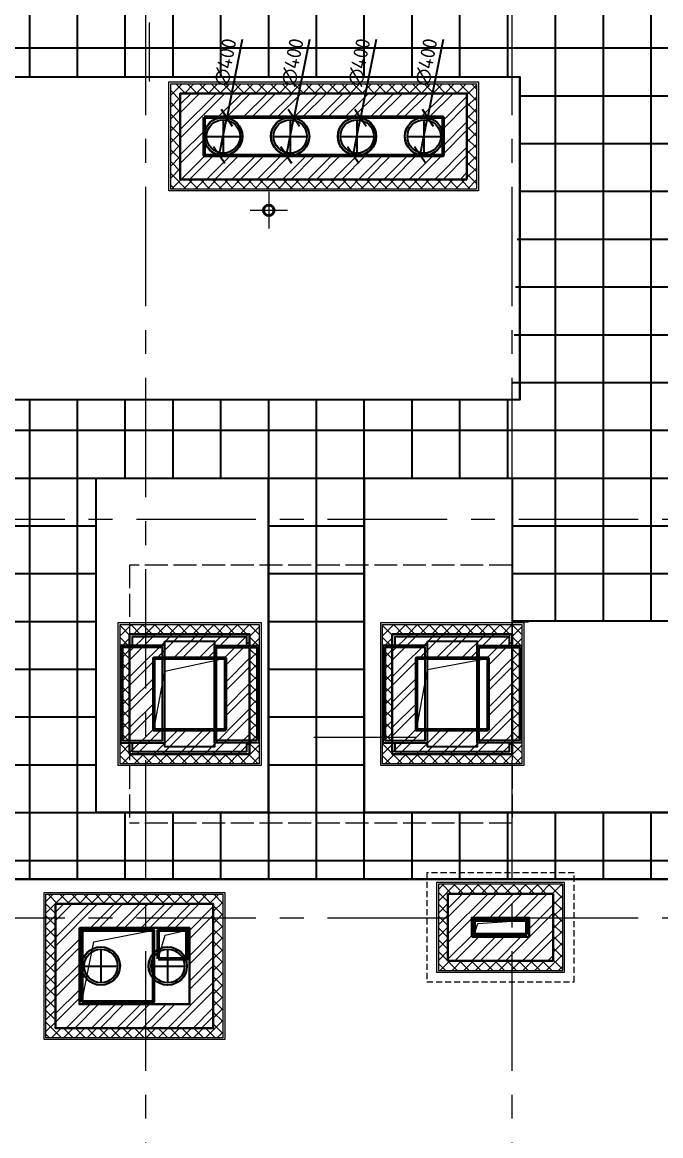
# Model space of a CAD drawing. Header units: millimetres. Extents: x -8689834 to 9419935, y 0 to 135940.
# Drawn here: x 513797 to 520475, y 68715 to 80365 of the extents above; entities that cross this region are included whole.
import ezdxf
from ezdxf import colors
from ezdxf.entities.mleader import LeaderData, LeaderLine
from ezdxf.math import Vec2, Vec3

# ---------------------------------------------------------------- set-up
doc = ezdxf.new("R2010")
doc.units = ezdxf.units.MM
doc.header["$MEASUREMENT"] = 0
for name, pattern in [('ACAD_ISO02W100', [15, 12, -3]), ('CENTER', [2, 1.25, -0.25, 0.25, -0.25]), ('HIDDEN', [6, 4, -2]), ('HIDDEN2', [4.7625, 3.175, -1.5875])]:
    doc.linetypes.add(name, pattern=pattern)
doc.layers.get('0').update_dxf_attribs({"color": 250, "lineweight": 9})
for name, color, linetype, lineweight in [('_ВК-К1', 14, 'Continuous', 40), ('АР штриховка стен', 250, 'Continuous', 9), ('АР_Оси', 7, 'Continuous', 9), ('АР_Отметки', 250, 'Continuous', 15), ('АР_Перегородки кирпич', 244, 'Continuous', 30), ('АР_Перегородки_кирпич_Штрих', 244, 'Continuous', 5), ('АР_Утеплитель', 154, 'Continuous', 9), ('АР_Штрих утеплитель', 24, 'Continuous', 13), ('Подвал', 250, 'Continuous', 30), ('ПРОЕМЫ ОВ', 173, 'Continuous', 50), ('пунктир', 251, 'Continuous', 13)]:
    doc.layers.add(name, color=color, linetype=linetype, lineweight=lineweight)
for name, color, linetype in [('АР_Кровля дорожки', 245, 'Continuous'), ('М_0_ВД1', 1, 'Continuous'), ('М_дефлектор', 122, 'Continuous'), ('М_проемы ОВ', 30, 'Continuous'), ('М_шахты ВЕ на покрытии', 30, 'Continuous')]:
    doc.layers.add(name, color=color, linetype=linetype)
doc.layers.get('0').freeze()
doc.styles.add('ISOCPEUR', font='isocpeur.ttf', dxfattribs={"width": 0.7})
doc.styles.add('RomanS', font='isocpeur.ttf')
doc.dimstyles.new('Тимур', dxfattribs={"dimscale": 100, "dimtxt": 250, "dimasz": 1.5, "dimexe": 1, "dimexo": 0, "dimgap": 0.5, "dimtad": 1, "dimdec": 0, "dimrnd": 10, "dimzin": 12, "dimdsep": 46, "dimtxsty": 'RomanS', "dimblk1": 'OBLIQUE', "dimblk2": 'OBLIQUE', "dimsah": 1, "dimcen": 3, "dimdle": 1, "dimclrd": 256, "dimclre": 256, "dimclrt": 256, "dimadec": 0, "dimazin": 0, "dimtfac": 0.666667, "dimtdec": 0, "dimtmove": 0, "dimatfit": 3, "dimldrblk": 'OBLIQUE', "dimfxl": 1, "dimtvp": 1, "dimtolj": 1, "dimtzin": 12, "dimlwd": -1, "dimlwe": -1, "dimarcsym": 0})
pattern_1 = [(90, (508874.3, 75595.77), (-500, 0), []), (180, (508874.3, 75595.77), (-3e-14, -500), [])]

# ---------------------------------------------------------------- blocks, each defined once
blk = doc.blocks.new('_DotSmall')
at = {"color": 0, "linetype": 'ByBlock', "const_width": 0.5}
blk.add_lwpolyline([(-0.0625, 0, 1), (0.0625, 0, 1)], format="xyb", close=True, dxfattribs=at)
blk = doc.blocks.new('A$Cd8bddbec')
at = {"color": 251, "linetype": 'ByBlock'}
for points in [[(-2, 175), (-2, -175)], [(-175, 0), (175, 0)]]:
    blk.add_lwpolyline(points, dxfattribs=at)
blk.add_circle((0, 0), 175, dxfattribs=at)
at = {"layer": 'М_дефлектор'}
blk.add_circle((-2, 0), 200, dxfattribs=at)
blk = doc.blocks.new('_Oblique')
at = {"color": 0, "linetype": 'ByBlock', "lineweight": -2}
blk.add_line((-0.5, -0.5), (0.5, 0.5), dxfattribs=at)
blk = doc.blocks.new('*D737')
at = {"layer": 'М_проемы ОВ', "transparency": 16777216}
for p in [(516098, 80185), (515857, 78974)]:
    blk.add_line(p, (515935, 79366), dxfattribs=at)
at = {"layer": 'М_проемы ОВ', "linetype": 'ByBlock', "transparency": 16777216, "xscale": 150, "yscale": 150, "zscale": 150}
for p, rotation in [((515935, 79366), 258.7608743418975), ((515857, 78974), 78.76087434189743)]:
    blk.add_blockref('_Oblique', p, dxfattribs=dict(at, rotation=rotation))
at = {"layer": 'М_проемы ОВ', "linetype": 'ByBlock', "transparency": 16777216, "insert": (515923, 79947), "char_height": 150, "attachment_point": 5, "rotation": 78.7609, "style": 'RomanS'}
blk.add_mtext('\\A1;∅400', dxfattribs=at)
blk = doc.blocks.new('*D738')
at = {"layer": 'М_проемы ОВ', "transparency": 16777216}
for p in [(516800, 80185), (516559, 78974)]:
    blk.add_line(p, (516637, 79366), dxfattribs=at)
at = {"layer": 'М_проемы ОВ', "linetype": 'ByBlock', "transparency": 16777216, "xscale": 150, "yscale": 150, "zscale": 150}
for p, rotation in [((516637, 79366), 258.7608743418966), ((516559, 78974), 78.76087434189662)]:
    blk.add_blockref('_Oblique', p, dxfattribs=dict(at, rotation=rotation))
at = {"layer": 'М_проемы ОВ', "linetype": 'ByBlock', "transparency": 16777216, "insert": (516625, 79947), "char_height": 150, "attachment_point": 5, "rotation": 78.7609, "style": 'RomanS'}
blk.add_mtext('\\A1;∅400', dxfattribs=at)
blk = doc.blocks.new('*D739')
at = {"layer": 'М_проемы ОВ', "transparency": 16777216}
for p in [(517498, 80185), (517257, 78974)]:
    blk.add_line(p, (517335, 79366), dxfattribs=at)
at = {"layer": 'М_проемы ОВ', "linetype": 'ByBlock', "transparency": 16777216, "xscale": 150, "yscale": 150, "zscale": 150}
for p, rotation in [((517335, 79366), 258.7608743418954), ((517257, 78974), 78.76087434189543)]:
    blk.add_blockref('_Oblique', p, dxfattribs=dict(at, rotation=rotation))
at = {"layer": 'М_проемы ОВ', "linetype": 'ByBlock', "transparency": 16777216, "insert": (517323, 79947), "char_height": 150, "attachment_point": 5, "rotation": 78.7609, "style": 'RomanS'}
blk.add_mtext('\\A1;∅400', dxfattribs=at)
blk = doc.blocks.new('*D740')
at = {"layer": 'М_проемы ОВ', "transparency": 16777216}
for p in [(518200, 80185), (517959, 78974)]:
    blk.add_line(p, (518037, 79366), dxfattribs=at)
at = {"layer": 'М_проемы ОВ', "linetype": 'ByBlock', "transparency": 16777216, "xscale": 150, "yscale": 150, "zscale": 150}
for p, rotation in [((518037, 79366), 258.7608743418843), ((517959, 78974), 78.76087434188432)]:
    blk.add_blockref('_Oblique', p, dxfattribs=dict(at, rotation=rotation))
at = {"layer": 'М_проемы ОВ', "linetype": 'ByBlock', "transparency": 16777216, "insert": (518025, 79947), "char_height": 150, "attachment_point": 5, "rotation": 78.7609, "style": 'RomanS'}
blk.add_mtext('\\A1;∅400', dxfattribs=at)
blk = doc.blocks.new('A$C608f0813')
at = {"layer": 'М_0_ВД1', "color": 7}
for points in [[(677, 575), (677, 677), (-678, 677), (-678, 575)], [(-678, -575), (-678, -678), (677, -678), (677, -575)]]:
    blk.add_lwpolyline(points, dxfattribs=at)
at = {"layer": 'М_0_ВД1'}
for points in [[(-817, -575), (-294, -575), (-294, 575), (-817, 575)], [(-294, 625), (294, 625), (294, -625), (-294, -625)], [(818, -575), (294, -575), (294, 575), (818, 575)]]:
    blk.add_lwpolyline(points, close=True, dxfattribs=at)
at = {"layer": 'М_0_ВД1', "color": 251}
for points in [[(-792, -550), (-319, -550), (-319, 550), (-792, 550)], [(793, -550), (319, -550), (319, 550), (793, 550)]]:
    blk.add_lwpolyline(points, close=True, dxfattribs=at)
blk = doc.blocks.new('A$C6552fe61')
at = {"layer": '_ВК-К1', "color": 18, "lineweight": 9, "ltscale": 100, "true_color": 0x000000}
for p, q in [((0, 192), (0, -192)), ((-195, 0), (195, 0))]:
    blk.add_line(p, q, dxfattribs=at)

msp = doc.modelspace()

# ---------------------------------------------------------------- hatches: boundary and pattern name
at = {"layer": 'АР_Кровля дорожки', "ltscale": 500}
h = msp.add_hatch(dxfattribs=at)
h.set_pattern_fill('ANSI37', color=256, scale=4000, angle=45, style=2, double=1)
h.set_pattern_definition(pattern_1)
h.paths.add_polyline_path([(495727.5, 79794.8), (495727.5, 80614.9), (479794, 80614.9), (479794, 81630.8), (474238.5, 81630.8), (474238.5, 80792.5), (478874.9, 80792.5), (478874.9, 79794.8)])
h.paths.add_polyline_path([(497474.7, 80614.9), (497474.7, 79794.8), (500874.2, 79794.8), (500874.2, 76415.9), (501874.6, 76415.9), (501874.6, 79794.8), (520357, 79794.8), (521157, 80614.9)])
edge = h.paths.add_edge_path()
edge.add_line((496710.3, 80614.9), (496710.3, 80411.7))
edge.add_arc((496835.3, 80411.7), 125, 180, 360)
edge.add_line((496960.3, 80411.7), (496960.3, 80614.9))
edge.add_line((496960.3, 80614.9), (496710.3, 80614.9))
edge = h.paths.add_edge_path()
edge.add_line((496276.2, 80614.9), (496276.2, 80411.7))
edge.add_arc((496433.7, 80411.7), 157.5, 180, 360)
edge.add_line((496591.2, 80411.7), (496591.2, 80614.9))
edge.add_line((496591.2, 80614.9), (496276.2, 80614.9))
h = msp.add_hatch(dxfattribs=at)
h.set_pattern_fill('ANSI37', color=256, scale=4000, angle=45, style=2, double=1)
h.set_pattern_definition(pattern_1)
h.paths.add_polyline_path([(521157, 78986.8), (521157, 78982), (521051.2, 78978.5), (520357, 78978.5), (519001.3, 78978.5), (518919.3, 76415.9), (518919.3, 74095.9), (523717.1, 74101.3), (523719.5, 74809.8), (521157, 74821.9), (521136, 77726.1), (521157, 77726.1)])
h.paths.add_polyline_path([(524487, 77931.5), (524487, 77928), (524487, 77930)], flags=16)
h.paths.add_polyline_path([(519001.3, 78978.5), (521157, 78978.5), (521157, 80614.9), (519001.3, 79794.8)])
h.paths.add_polyline_path([(524260.2, 66521.9), (522670.7, 66521.9), (522670.7, 71397.6), (521770.7, 71397.6), (521770.7, 65199.5), (524522, 65199.5), (524522, 62007.4), (533844.3, 62007.4), (533844.3, 62707.4), (525422, 62705.8), (525422, 65821.9), (529231.5, 65821.9), (529231.5, 66521.9), (524868.6, 66521.9)])
h.paths.add_polyline_path([(523645.5, 72097.6), (524868.6, 71397.6), (524868.6, 80307.2), (529393, 80307.2), (529393, 81362.4), (522875.4, 81362.4), (522877.2, 79655.7), (523949.3, 79655.7), (523949.3, 77515.7), (523719.5, 77515.7), (523719.5, 74872.8), (523719.5, 74101.3), (523645.5, 74101.2)])
h = msp.add_hatch(dxfattribs=at)
h.set_pattern_fill('ANSI37', color=256, scale=4000, angle=45, style=2, double=1)
h.set_pattern_definition(pattern_1)
h.paths.add_polyline_path([(499413.4, 75595.8), (520357, 75595.8), (520357, 76415.9), (499413.4, 76415.9)])
h = msp.add_hatch(dxfattribs=at)
h.set_pattern_fill('ANSI37', color=256, scale=4000, angle=45, style=2, double=1)
h.set_pattern_definition(pattern_1)
h.paths.add_polyline_path([(510672.2, 75165.7), (508856.7, 75165.7), (508856.7, 71397.6), (514441.7, 71397.6), (514441.7, 72097.6), (510672.2, 72097.6)])
h.paths.add_polyline_path([(510672.2, 75595.8), (508856.7, 75595.8), (508856.7, 75165.7), (510672.2, 75166.2)])
h.paths.add_polyline_path([(508856.7, 74299.1), (508856.7, 74831)], flags=17)
h.paths.add_polyline_path([(508856.7, 72299.1), (508856.7, 72831)], flags=17)
h = msp.add_hatch(dxfattribs=at)
h.set_pattern_fill('ANSI37', color=256, scale=4000, angle=45, style=2, double=1)
h.set_pattern_definition(pattern_1)
h.paths.add_polyline_path([(514569.5, 75165.7), (513569.5, 75165.7), (513569.5, 72097.6), (514569.5, 72097.6)])
h.paths.add_polyline_path([(514569.5, 75595.8), (513569.5, 75595.8), (513569.5, 75165.7), (514569.5, 75165.7)])
h.paths.add_polyline_path([(513569.5, 74299.1), (513569.5, 74831)], flags=17)
h.paths.add_polyline_path([(513569.5, 72299.1), (513569.5, 72831)], flags=17)
h = msp.add_hatch(dxfattribs=at)
h.set_pattern_fill('ANSI37', color=256, scale=4000, angle=45, style=2, double=1)
h.set_pattern_definition(pattern_1)
h.paths.add_polyline_path([(517377.2, 75165.7), (516373.8, 75165.7), (516373.8, 72097.6), (517377.2, 72097.6)])
h.paths.add_polyline_path([(517377.2, 75595.8), (516373.8, 75595.8), (516373.8, 75165.7), (517377.2, 75165.7)])
h.paths.add_polyline_path([(516423.5, 74299.1), (516423.5, 74831)], flags=16)
h.paths.add_polyline_path([(516423.5, 72299.1), (516423.5, 72302.4)], flags=16)
h = msp.add_hatch(dxfattribs=at)
h.set_pattern_fill('ANSI37', color=256, scale=4000, angle=45, style=2, double=1)
h.set_pattern_definition(pattern_1)
h.paths.add_polyline_path([(524168.6, 72097.6), (514363.6, 72097.6), (514363.6, 71397.6), (524868.6, 71397.6)])
at = {"layer": 'АР_Перегородки_кирпич_Штрих', "ltscale": 500}
h = msp.add_hatch(dxfattribs=at)
h.set_pattern_fill('ANSI32', color=256, scale=500)
h.set_pattern_definition([(45, (30360.52, 120.08), (-132.58252, 132.58252), []), (45, (30448.9, 120.08), (-132.58252, 132.58252), [])])
h.paths.add_polyline_path([(518197.9, 78970.4), (515699.7, 78970.4), (515699.7, 79370.4), (518197.9, 79370.4)], flags=16)
h.paths.add_polyline_path([(518447.9, 78720.4), (515449.7, 78720.4), (515449.7, 79620.4), (518447.9, 79620.4)])
at = {"layer": 'АР_Перегородки_кирпич_Штрих', "ltscale": 100}
h = msp.add_hatch(dxfattribs=at)
h.set_pattern_fill('ANSI32', color=256, scale=500)
h.set_pattern_definition([(45, (-2747, -1e-06), (-132.58252, 132.58252), []), (45, (-2658.62, -1e-06), (-132.58252, 132.58252), [])])
h.paths.add_polyline_path([(516175.3, 72707.7), (514919.3, 72707.7), (514919.3, 73963.7), (516175.3, 73963.7)])
h.paths.add_polyline_path([(515925.3, 72957.7), (515169.3, 72957.7), (515169.3, 73713.7), (515925.3, 73713.7)], flags=16)
h = msp.add_hatch(dxfattribs=at)
h.set_pattern_fill('ANSI32', color=256, scale=500)
h.paths.add_polyline_path([(518922.3, 72707.7), (517666.3, 72707.7), (517666.3, 73963.7), (518922.3, 73963.7)])
h.paths.add_polyline_path([(518672.3, 72957.7), (517916.3, 72957.7), (517916.3, 73713.7), (518672.3, 73713.7)], flags=16)
h = msp.add_hatch(dxfattribs=at)
h.set_pattern_fill('ANSI32', color=256, scale=500)
h.set_pattern_definition([(45, (30583.2, 7e-11), (-132.58252, 132.58252), []), (45, (30671.59, 7e-11), (-132.58252, 132.58252), [])])
h.paths.add_polyline_path([(518499.1, 70794.8), (519099.4, 70794.8), (519099.4, 70995.7), (518499.1, 70995.7)], flags=16)
h.paths.add_polyline_path([(518249.1, 70544.8), (519349.4, 70544.8), (519349.4, 71245.7), (518249.1, 71245.7)])
at = {"layer": 'АР_Перегородки_кирпич_Штрих', "ltscale": 500}
h = msp.add_hatch(dxfattribs=at)
h.set_pattern_fill('ANSI32', color=256, scale=500)
h.paths.add_polyline_path([(514394.3, 70890.7), (515544.3, 70890.7), (515544.3, 70090.7), (514394.3, 70090.7)], flags=16)
h.paths.add_polyline_path([(514144.3, 71140.7), (515794.3, 71140.7), (515794.3, 69840.7), (514144.3, 69840.7)])
at = {"layer": 'АР_Утеплитель', "ltscale": 500}
h = msp.add_hatch(dxfattribs=at)
h.set_pattern_fill('ANSI37', color=256, scale=700)
h.set_pattern_definition([(45, (30360.52, 120.08), (-61.871843, 61.871843), []), (135, (30360.52, 120.08), (-61.871843, -61.871843), [])])
h.paths.add_polyline_path([(518547.9, 78620.4), (515349.7, 78620.4), (515349.7, 79720.4), (518547.9, 79720.4)])
h.paths.add_polyline_path([(518447.9, 78720.4), (515449.7, 78720.4), (515449.7, 79620.4), (518447.9, 79620.4)], flags=16)
h = msp.add_hatch(dxfattribs=at)
h.set_pattern_fill('ANSI37', color=256, scale=700)
h.set_pattern_definition([(45, (-2747, 0), (-61.871843, 61.871843), []), (135, (-2747, 0), (-61.871843, -61.871843), [])])
h.paths.add_polyline_path([(516175.3, 72707.7), (514919.3, 72707.7), (514919.3, 73963.7), (516175.3, 73963.7)], flags=16)
h.paths.add_polyline_path([(516275.3, 72607.7), (514819.3, 72607.7), (514819.3, 74063.7), (516275.3, 74063.7)])
h = msp.add_hatch(dxfattribs=at)
h.set_pattern_fill('ANSI37', color=256, scale=700)
h.paths.add_polyline_path([(518922.3, 72707.7), (517666.3, 72707.7), (517666.3, 73963.7), (518922.3, 73963.7)], flags=16)
h.paths.add_polyline_path([(519022.3, 72607.7), (517566.3, 72607.7), (517566.3, 74063.7), (519022.3, 74063.7)])
h = msp.add_hatch(dxfattribs=at)
h.set_pattern_fill('ANSI37', color=256, scale=700)
h.set_pattern_definition([(45, (30583.2, 7e-11), (-61.871843, 61.871843), []), (135, (30583.2, 7e-11), (-61.871843, -61.871843), [])])
h.paths.add_polyline_path([(518249.1, 70544.8), (519349.4, 70544.8), (519349.4, 71245.7), (518249.1, 71245.7)], flags=16)
h.paths.add_polyline_path([(518149.1, 70444.8), (519449.4, 70444.8), (519449.4, 71345.7), (518149.1, 71345.7)])
h = msp.add_hatch(dxfattribs=at)
h.set_pattern_fill('ANSI37', color=256, scale=700)
h.paths.add_polyline_path([(514144.3, 71140.7), (515794.3, 71140.7), (515794.3, 69840.7), (514144.3, 69840.7)], flags=16)
h.paths.add_polyline_path([(514044.3, 71240.7), (515894.3, 71240.7), (515894.3, 69740.7), (514044.3, 69740.7)])
at = {"layer": 'АР_Штрих утеплитель', "ltscale": 500}
h = msp.add_hatch(dxfattribs=at)
h.set_pattern_fill('ANSI37', color=256, scale=700)
h.paths.add_polyline_path([(488125.4, 86470.7), (487311, 86470.7), (487254.1, 86370.7), (488125.4, 86370.7)])
h.paths.add_polyline_path([(487311, 86470.7), (485125.4, 86470.7), (485125.4, 86370.7), (487254.1, 86370.7)])
h.paths.add_polyline_path([(485125.4, 86470.7), (484719.3, 86470.7), (484719.3, 86370.7), (485125.4, 86370.7)])
h.paths.add_polyline_path([(484719.3, 86470.7), (484599.3, 86470.7), (484599.3, 86350.7), (484699.3, 86350.7), (484699.3, 86370.7), (484719.3, 86370.7)])
h.paths.add_polyline_path([(484699.3, 86350.7), (484599.3, 86350.7), (484599.3, 82608.9), (484699.3, 82507.6)], flags=17)
h.paths.add_polyline_path([(488674.3, 86470.7), (488125.4, 86470.7), (488125.4, 86370.7), (488674.3, 86370.7)])
h.paths.add_polyline_path([(491125.4, 86470.7), (488674.3, 86470.7), (488674.3, 86370.7), (491125.4, 86370.7)])
edge = h.paths.add_edge_path()
edge.add_line((519039.3, 86470.7), (491125.4, 86470.7))
edge.add_line((491125.4, 86470.7), (491125.4, 86370.7))
edge.add_line((491125.4, 86370.7), (518939.3, 86370.7))
edge.add_line((518939.3, 86370.7), (518939.3, 82505.7))
edge.add_line((518939.3, 82505.7), (529539.3, 82505.7))
edge.add_line((529539.3, 82505.7), (529539.3, 64635.7))
edge.add_line((529539.3, 64635.7), (535889.6, 64635.7))
edge.add_line((535889.6, 64635.7), (535889.6, 55285.7))
edge.add_line((535889.6, 55285.7), (523149.3, 55285.7))
edge.add_line((523149.3, 55285.7), (523149.3, 61635.7))
edge.add_line((523149.3, 61635.7), (515269.3, 61635.7))
edge.add_line((515269.3, 61635.7), (515269.3, 66825.7))
edge.add_line((515269.3, 66825.7), (506175.1, 66825.7))
edge.add_line((506175.1, 66825.7), (506175.1, 66244.5))
edge.add_line((506175.1, 66244.5), (506155.6, 66068.2))
edge.add_line((506155.6, 66068.2), (506141.9, 65984.2))
edge.add_line((506141.9, 65984.2), (506139, 65968))
edge.add_line((506139, 65968), (506076.4, 65639.5))
edge.add_line((506076.4, 65639.5), (506000.5, 65342.7))
edge.add_line((506000.5, 65342.7), (505851.9, 64925.9))
edge.add_arc((501860.9, 66451.5), 4272.6, 319.18314, 339.07997, ccw=False)
edge.add_arc((497562.1, 71117.2), 10600.2, 314.07966, 315.28219, ccw=False)
edge.add_arc((501930.8, 66599.1), 4315.4, 292.23076, 314.14191, ccw=False)
edge.add_arc((501910.9, 66605.1), 4328.5, 269.86222, 292.44587, ccw=False)
edge.add_arc((501906, 66682.9), 4406.3, 249.96788, 269.92729, ccw=False)
edge.add_arc((501848.5, 66565.3), 4276.1, 225.76952, 250.1526, ccw=False)
edge.add_arc((501989.4, 66546), 4362.1, 193.65104, 224.2664, ccw=False)
edge.add_arc((500211.3, 66232.6), 2562.8, 185.57656, 196.22526, ccw=False)
edge.add_line((497660.6, 65983.5), (497642.8, 66113.9))
edge.add_line((497642.8, 66113.9), (497625, 66244.2))
edge.add_line((497625, 66244.2), (497625, 66825.7))
edge.add_line((497625, 66825.7), (488494.3, 66825.7))
edge.add_line((488494.3, 66825.7), (488494.3, 61635.7))
edge.add_line((488494.3, 61635.7), (480374.2, 61635.5))
edge.add_line((480374.2, 61635.5), (480374.4, 58460.7))
edge.add_line((480374.4, 58460.7), (480374.5, 55285.7))
edge.add_line((480374.5, 55285.7), (467634.3, 55285.6))
edge.add_line((467634.3, 55285.6), (467634.2, 64635.7))
edge.add_line((467634.2, 64635.7), (473984.3, 64635.7))
edge.add_line((473984.3, 64635.7), (473984.3, 82505.7))
edge.add_line((473984.3, 82505.7), (484699.3, 82505.7))
edge.add_line((484699.3, 82505.7), (484599.3, 82605.7))
edge.add_line((484599.3, 82605.7), (473884.3, 82605.7))
edge.add_line((473884.3, 82605.7), (473884.3, 64735.7))
edge.add_line((473884.3, 64735.7), (467534.2, 64735.7))
edge.add_line((467534.2, 64735.7), (467534.3, 55185.7))
edge.add_line((467534.3, 55185.7), (480474.5, 55185.7))
edge.add_line((480474.5, 55185.7), (480474.3, 61535.7))
edge.add_line((480474.3, 61535.7), (488594.3, 61535.7))
edge.add_line((488594.3, 61535.7), (488594.3, 66725.7))
edge.add_line((488594.3, 66725.7), (497525, 66725.7))
edge.add_line((497525, 66725.7), (497525, 66237.4))
edge.add_line((497525, 66237.4), (497543.1, 66104.6))
edge.add_line((497543.1, 66104.6), (497561.3, 65971.9))
edge.add_arc((500388.5, 66262.9), 2842.2, 185.8771, 196.02248)
edge.add_arc((501992.2, 66548), 4465.5, 193.85838, 224.29859)
edge.add_arc((501842.9, 66555.8), 4365.4, 225.74069, 250.04366)
edge.add_arc((501905.5, 66682.6), 4506, 249.84489, 269.91997)
edge.add_arc((501902.1, 66644.7), 4468.1, 269.9629, 314.01068)
edge.add_line((505006.5, 63431.2), (505154.7, 63574.3))
edge.add_arc((501487.8, 66672.9), 4800.8, 319.80095, 338.22299)
edge.add_line((505946, 64891.8), (506096.4, 65314.3))
edge.add_line((506096.4, 65314.3), (506188.1, 65672.6))
edge.add_line((506188.1, 65672.6), (506240.4, 65967))
edge.add_line((506240.4, 65967), (506248.8, 66014.1))
edge.add_line((506248.8, 66014.1), (506275.1, 66238.7))
edge.add_line((506275.1, 66238.7), (506275.1, 66725.7))
edge.add_line((506275.1, 66725.7), (515169.3, 66725.7))
edge.add_line((515169.3, 66725.7), (515169.3, 61535.7))
edge.add_line((515169.3, 61535.7), (523049.3, 61535.7))
edge.add_line((523049.3, 61535.7), (523049.3, 55185.7))
edge.add_line((523049.3, 55185.7), (535989.6, 55185.7))
edge.add_line((535989.6, 55185.7), (535989.6, 64735.7))
edge.add_line((535989.6, 64735.7), (529639.3, 64735.7))
edge.add_line((529639.3, 64735.7), (529639.3, 82605.7))
edge.add_line((529639.3, 82605.7), (519039.3, 82605.7))
edge.add_line((519039.3, 82605.7), (519039.3, 86470.7))

# ---------------------------------------------------------------- linework, layer by layer
at = {"layer": '_ВК-К1', "color": 244, "ltscale": 100, "true_color": 0x991b1e}
msp.add_circle((516375.6, 78397.6), 55, dxfattribs=at)
at = {"layer": 'АР штриховка стен', "lineweight": 20}
msp.add_line((516846.5, 72883.7), (517913.5, 72883.7), dxfattribs=at)
at = {"layer": 'АР_Кровля дорожки', "ltscale": 100}
for p, q in [((501877.9, 79794.8), (519001.3, 79794.8)), ((519001.3, 76415.9), (519001.3, 79794.8)), ((519001.3, 76415.9), (501881.7, 76415.9)), ((493238.5, 75595.8), (520357, 75595.8)), ((514569.5, 72097.6), (514569.5, 75595.8)), ((516373.8, 72097.6), (516373.8, 75595.8)), ((517377.2, 72097.6), (517377.2, 75595.8)), ((510672.2, 72097.6), (523645.5, 72097.6)), ((508856.7, 71397.6), (524868.6, 71397.6))]:
    msp.add_line(p, q, dxfattribs=at)
at = {"layer": 'АР_Кровля дорожки', "ltscale": 500}
msp.add_lwpolyline([(511519.3, 80614.9), (522875.4, 80614.9), (522875.4, 81362.4), (529393, 81362.4), (529393, 80307.2), (524868.6, 80307.2), (524868.6, 71397.6), (522670.7, 71397.6), (522670.7, 66521.9), (529231.5, 66521.9), (529231.5, 65821.9), (525422, 65821.9), (525422.6, 62705.8), (533844.3, 62707.4), (533844.3, 62007.4), (524522, 62007.4), (524522, 65199.5), (521770.7, 65199.5), (521770.7, 71397.6), (508856.7, 71397.6)], dxfattribs=at)
for points in [[(501874.6, 79794.8), (519001.3, 79794.8), (519001.3, 76415.9), (501874.6, 76415.9)], [(514569.5, 75595.8), (516373.8, 75595.8), (516373.8, 72097.6), (514569.5, 72097.6)], [(517377.2, 75595.8), (518919.3, 75595.8), (518919.3, 74101.3), (523645.5, 74101.3), (523641.1, 72097.6), (517377.2, 72097.6)]]:
    msp.add_lwpolyline(points, close=True, dxfattribs=at)
at = {"layer": 'АР_Оси', "linetype": 'CENTER', "ltscale": 1000}
for p, q in [((515125.4, 134363.1), (515125.4, 79744.1)), ((515089.3, 53394.4), (515089.3, 88513.2)), ((518919.3, 53394.4), (518919.3, 88513.2)), ((454990.5, 75165.7), (538587.7, 75165.7)), ((454990.5, 70995.7), (538587.7, 70995.7))]:
    msp.add_line(p, q, dxfattribs=at)
at = {"layer": 'АР_Перегородки кирпич', "linetype": 'Continuous', "ltscale": 100}
for points in [[(518447.9, 78720.4), (515449.7, 78720.4), (515449.7, 79620.4), (518447.9, 79620.4)], [(518197.9, 78970.4), (515699.7, 78970.4), (515699.7, 79370.4), (518197.9, 79370.4)], [(516175.3, 72707.7), (514919.3, 72707.7), (514919.3, 73963.7), (516175.3, 73963.7)], [(518922.3, 72707.7), (517666.3, 72707.7), (517666.3, 73963.7), (518922.3, 73963.7)], [(515925.3, 72957.7), (515169.3, 72957.7), (515169.3, 73713.7), (515925.3, 73713.7)], [(518672.3, 72957.7), (517916.3, 72957.7), (517916.3, 73713.7), (518672.3, 73713.7)], [(518249.1, 70544.8), (519349.4, 70544.8), (519349.4, 71245.7), (518249.1, 71245.7)], [(514144.3, 71140.7), (515794.3, 71140.7), (515794.3, 69840.7), (514144.3, 69840.7)], [(518499.1, 70794.8), (519099.4, 70794.8), (519099.4, 70995.7), (518499.1, 70995.7)], [(514394.3, 70890.7), (515544.3, 70890.7), (515544.3, 70090.7), (514394.3, 70090.7)]]:
    msp.add_lwpolyline(points, close=True, dxfattribs=at)
at = {"layer": 'АР_Утеплитель', "ltscale": 500}
for points in [[(518567.9, 78600.4), (515329.7, 78600.4), (515329.7, 79740.4), (518567.9, 79740.4)], [(518547.9, 78620.4), (515349.7, 78620.4), (515349.7, 79720.4), (518547.9, 79720.4)], [(516295.3, 72587.7), (514799.3, 72587.7), (514799.3, 74083.7), (516295.3, 74083.7)], [(516275.3, 72607.7), (514819.3, 72607.7), (514819.3, 74063.7), (516275.3, 74063.7)], [(516275.3, 72607.7), (514819.3, 72607.7), (514819.3, 74063.7), (516275.3, 74063.7)], [(519042.3, 72587.7), (517546.3, 72587.7), (517546.3, 74083.7), (519042.3, 74083.7)], [(519022.3, 72607.7), (517566.3, 72607.7), (517566.3, 74063.7), (519022.3, 74063.7)], [(518129.1, 70424.8), (519469.4, 70424.8), (519469.4, 71365.7), (518129.1, 71365.7)], [(518149.1, 70444.8), (519449.4, 70444.8), (519449.4, 71345.7), (518149.1, 71345.7)], [(514024.3, 71260.7), (515914.3, 71260.7), (515914.3, 69720.7), (514024.3, 69720.7)], [(514044.3, 71240.7), (515894.3, 71240.7), (515894.3, 69740.7), (514044.3, 69740.7)]]:
    msp.add_lwpolyline(points, close=True, dxfattribs=at)
at = {"layer": 'АР_Утеплитель', "linetype": 'HIDDEN2', "ltscale": 20}
msp.add_lwpolyline([(518029.1, 70324.8), (519569.4, 70324.8), (519569.4, 71465.7), (518029.1, 71465.7)], close=True, dxfattribs=at)
at = {"layer": 'М_дефлектор'}
for centre in [(514619.3, 70490.8), (515319.3, 70490.8)]:
    msp.add_circle(centre, 200, dxfattribs=at)
at = {"layer": 'М_проемы ОВ', "color": 1, "linetype": 'ByBlock'}
msp.add_lwpolyline([(518499.1, 70794.2), (519099.4, 70794.2), (519099.4, 70995.1), (518499.1, 70995.1)], close=True, dxfattribs=at)
for centre in [(515896, 79170.2), (515899.6, 79170.4), (516597.8, 79170.2), (516599.6, 79170.4), (517296, 79170.2), (517299.6, 79170.3), (517997.8, 79170.3), (517999.6, 79170.4)]:
    msp.add_circle(centre, 200, dxfattribs=at)
at = {"layer": 'М_шахты ВЕ на покрытии', "linetype": 'HIDDEN'}
msp.add_lwpolyline([(518197.9, 78970.3), (515699.7, 78970.2), (515699.7, 79370.2), (518197.9, 79370.3)], close=True, dxfattribs=at)
at = {"layer": 'ПРОЕМЫ ОВ', "ltscale": 500}
for points in [[(515699.7, 79370.4), (518197.9, 79370.4), (518197.9, 78970.4), (515699.7, 78970.4)], [(515922.3, 72960.7), (515172.3, 72960.7), (515172.3, 73710.7), (515922.3, 73710.7)], [(518669.3, 72960.7), (517919.3, 72960.7), (517919.3, 73710.7), (518669.3, 73710.7)], [(519073.9, 70820.9), (518524.1, 70820.9), (518524.1, 70971.3), (519073.9, 70971.3)], [(514419.3, 70115.7), (515169.3, 70115.7), (515169.3, 70865.7), (514419.3, 70865.7)], [(515219.3, 70565.7), (515519.3, 70565.7), (515519.3, 70865.7), (515219.3, 70865.7)]]:
    msp.add_lwpolyline(points, close=True, dxfattribs=at)
at = {"layer": 'ПРОЕМЫ ОВ', "lineweight": 15, "ltscale": 500}
for points in [[(515172.3, 72960.7), (515287.5, 73576.4), (515922.3, 73710.7)], [(517919.3, 72960.7), (518036.8, 73593.8), (518669.3, 73710.7)], [(518524.1, 70820.9), (518561.3, 70935.5), (519073.9, 70971.3)], [(514419.3, 70115.7), (514544.4, 70744.2), (515169.3, 70865.7)], [(515219.3, 70565.7), (515292.3, 70814.2), (515519.3, 70865.7)]]:
    msp.add_lwpolyline(points, dxfattribs=at)
at = {"layer": 'пунктир', "linetype": 'ACAD_ISO02W100', "ltscale": 20}
for p, q in [((518919.3, 74685.7), (514919.3, 74685.7)), ((514919.3, 74685.7), (514919.3, 71985.7)), ((518919.3, 74685.7), (518919.3, 71985.7)), ((518919.3, 71985.7), (514919.3, 71985.7))]:
    msp.add_line(p, q, dxfattribs=at)

# ---------------------------------------------------------------- block references
at = {"layer": 'М_0_ВД1', "xscale": 0.885283763119266, "yscale": 0.885283763119266, "zscale": 0.885283763119266}
for p in [(515547.3, 73335.7), (518294.3, 73335.7)]:
    msp.add_blockref('A$C608f0813', p, dxfattribs=at)
at = {"layer": 'М_дефлектор'}
for p in [(515899.6, 79170.3), (516599.6, 79170.3), (517299.6, 79170.2), (517999.6, 79170.3), (514619.3, 70490.7), (515319.3, 70490.7)]:
    msp.add_blockref('A$Cd8bddbec', p, dxfattribs=at)
at = {"layer": 'Подвал', "lineweight": 13, "ltscale": 500}
msp.add_blockref('A$C6552fe61', (516375.6, 78397.6), dxfattribs=at)

# ---------------------------------------------------------------- dimensions: what is measured, and where the dimension line sits
at = {"layer": 'М_проемы ОВ', "linetype": 'ByBlock'}
for p1, p2, picture, middle in [((515857, 78974), (515935, 79366.4), '*D737', (515923, 79947.3)), ((516558.8, 78974.1), (516636.8, 79366.4), '*D738', (516624.8, 79947.4)), ((517257, 78974.1), (517335, 79366.4), '*D739', (517323, 79947.4)), ((517958.8, 78974.1), (518036.8, 79366.5), '*D740', (518024.8, 79947.4))]:
    dim = msp.add_diameter_dim_2p(p1=p1, p2=p2, dimstyle='Тимур', override={"dimtxt": 1.5}, dxfattribs=at)
    dim.commit()
    dim.dimension.update_dxf_attribs({"geometry": picture, "text_midpoint": middle})

# ---------------------------------------------------------------- leaders
at = {"layer": 'АР_Отметки'}
ml = msp.add_multileader_mtext('Standard', dxfattribs=at)
ml.set_content('+19,400', color=256, style='ISOCPEUR')
ml.set_leader_properties(color=256, linetype='Continuous', lineweight=-1)
ml.set_arrow_properties(name='DOTSMALL')
ml.build(insert=Vec2(0, 0))
ml.multileader.update_dxf_attribs({"has_text_frame": 1, "text_left_attachment_type": 4, "text_right_attachment_type": 4, "dogleg_length": 100, "arrow_head_size": 180})
ctx = ml.context
ctx.base_point, ctx.char_height, ctx.arrow_head_size, ctx.landing_gap_size, ctx.plane_origin = Vec3(522386.5, 76516.7), 250, 180, 50, Vec3(522305.1, 74806)
ctx.left_attachment, ctx.right_attachment = 4, 4
notes = []
notes.append((ctx, [(0, (0, 0, 0), (0, 0), (1, 0), 1, [])]))
ctx.mtext.insert, ctx.mtext.width, ctx.mtext.defined_height, ctx.mtext.line_spacing_style, ctx.mtext.flow_direction = Vec3(522436.5, 76850), 696.035, 776.5, 2, 5
for ctx, leaders in notes:
    for number, flags, end, landing, length, lines in leaders:
        leader = LeaderData()
        leader.index, (leader.has_last_leader_line, leader.has_dogleg_vector, leader.attachment_direction) = number, flags
        leader.last_leader_point, leader.dogleg_vector, leader.dogleg_length = Vec3(end), Vec3(landing), length
        for number, points, colour, breaks in lines:
            line = LeaderLine()
            line.index, line.vertices, line.color, line.breaks = number, Vec3.list(points), colors.encode_raw_color(colour), breaks
            leader.lines.append(line)
        ctx.leaders.append(leader)

doc.saveas('drawing.dxf')
